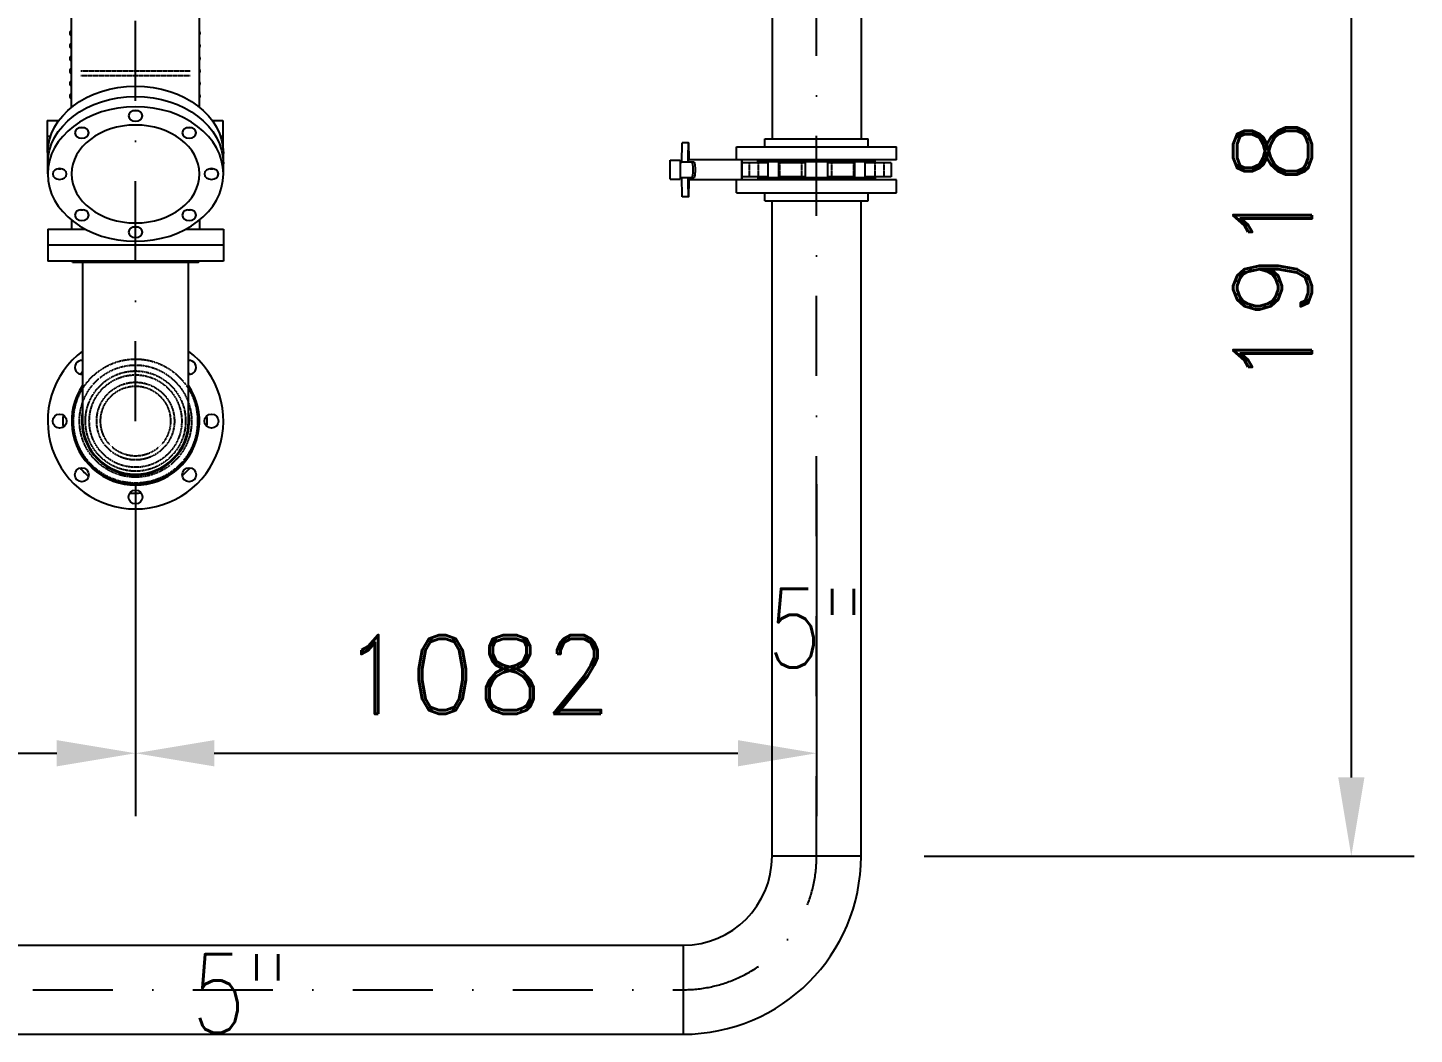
# Model space of a CAD drawing. Header units: millimetres. Extents: x -312439 to 477422, y -331570 to 212570.
# Drawn here: x 365531 to 367733, y 154862 to 156460 of the extents above; entities that cross this region are included whole.
import ezdxf

# ---------------------------------------------------------------- set-up
doc = ezdxf.new("R2010")
doc.units = ezdxf.units.MM
doc.linetypes.add('DASHDOT', pattern=[25.4, 12.7, -6.35, 0, -6.35])
doc.linetypes.add('DASHED', pattern=[0.75, 0.5, -0.25])
doc.layers.add('ARCONDTEXTO', color=4, linetype='Continuous')
doc.styles.add('ROMAND', font='ROMAND.SHX')
doc.styles.add('ROMANS', font='romans.shx', dxfattribs={"height": 187.5})
doc.dimstyles.new('1-50 (MILIMETRO)', dxfattribs={"dimscale": 0, "dimtxt": 125, "dimasz": 125, "dimexe": 100, "dimexo": 100, "dimgap": 50, "dimtad": 0, "dimdec": 0, "dimzin": 0, "dimdsep": 46, "dimtxsty": 'ROMAND', "dimcen": -390, "dimclrd": 1, "dimclre": 1, "dimclrt": 3, "dimadec": 0, "dimazin": 0, "dimtfac": 1, "dimtdec": 0, "dimtix": 1, "dimtmove": 2, "dimatfit": 2, "dimfxl": 1, "dimtvp": 1, "dimtolj": 1, "dimtzin": 0, "dimarcsym": 0})

# ---------------------------------------------------------------- blocks, each defined once
blk = doc.blocks.new('*D148')
at = {"color": 1, "lineweight": -2, "transparency": 16777216}
for p, q in [((364881.8, 155735.6), (364881.8, 155208.3)), ((365702.2, 155735.6), (365702.2, 155208.3)), ((365006.8, 155308.3), (365577.2, 155308.3))]:
    blk.add_line(p, q, dxfattribs=at)
at = {"color": 1, "transparency": 16777216}
for points in [[(365006.8, 155329.1), (365006.8, 155287.5), (364881.8, 155308.3)], [(365577.2, 155329.1), (365577.2, 155287.5), (365702.2, 155308.3)]]:
    blk.add_solid(points, dxfattribs=at)
at = {"layer": 'Defpoints', "color": 0, "transparency": 16777216}
for p in [(364881.8, 155835.6), (365702.2, 155835.6), (365702.2, 155308.3)]:
    blk.add_point(p, dxfattribs=at)
at = {"color": 3, "transparency": 16777216, "insert": (365292, 155433.3), "char_height": 125, "attachment_point": 5, "style": 'ROMAND'}
blk.add_mtext('\\A1;820', dxfattribs=at)
blk = doc.blocks.new('*D150')
at = {"color": 1, "lineweight": -2, "transparency": 16777216}
for p, q in [((365702.2, 155735.6), (365702.2, 155208.3)), ((366783.9, 155735.6), (366783.9, 155208.3)), ((365827.2, 155308.3), (366658.9, 155308.3))]:
    blk.add_line(p, q, dxfattribs=at)
at = {"color": 1, "transparency": 16777216}
for points in [[(365827.2, 155329.1), (365827.2, 155287.5), (365702.2, 155308.3)], [(366658.9, 155329.1), (366658.9, 155287.5), (366783.9, 155308.3)]]:
    blk.add_solid(points, dxfattribs=at)
at = {"layer": 'Defpoints', "color": 0, "transparency": 16777216}
for p in [(365702.2, 155835.6), (366783.9, 155835.6), (366783.9, 155308.3)]:
    blk.add_point(p, dxfattribs=at)
at = {"color": 3, "transparency": 16777216, "insert": (366243.1, 155433.3), "char_height": 125, "attachment_point": 5, "style": 'ROMAND'}
blk.add_mtext('\\A1;1082', dxfattribs=at)
blk = doc.blocks.new('*D154')
at = {"color": 1, "lineweight": -2, "transparency": 16777216}
for p, q in [((366954.6, 157062.4), (367733.3, 157062.4)), ((367633.3, 156937.4), (367633.3, 155269.9)), ((366954.6, 155144.9), (367733.3, 155144.9))]:
    blk.add_line(p, q, dxfattribs=at)
at = {"color": 1, "transparency": 16777216}
for points in [[(367612.5, 156937.4), (367654.1, 156937.4), (367633.3, 157062.4)], [(367612.5, 155269.9), (367654.1, 155269.9), (367633.3, 155144.9)]]:
    blk.add_solid(points, dxfattribs=at)
at = {"layer": 'Defpoints', "color": 0, "transparency": 16777216}
for p in [(366854.6, 157062.4), (366854.6, 155144.9), (367633.3, 155144.9)]:
    blk.add_point(p, dxfattribs=at)
at = {"color": 3, "transparency": 16777216, "insert": (367508.3, 156103.6), "char_height": 125, "attachment_point": 5, "rotation": 90, "style": 'ROMAND'}
blk.add_mtext('\\A1;1918', dxfattribs=at)

msp = doc.modelspace()

# ---------------------------------------------------------------- linework, layer by layer
at = {"color": 6, "linetype": 'DASHDOT', "ltscale": 10}
msp.add_line((365702.206, 155835.562), (365702.206, 157608.322), dxfattribs=at)
at = {"color": 5, "linetype": 'Continuous', "extrusion": (0, 1, 0)}
for p, q in [((366713.253, 157062.415), (366713.253, 156283.689)), ((366854.553, 157062.415), (366854.553, 156283.689)), ((365600.706, 156333.764), (365600.706, 156584.612)), ((365803.706, 156333.764), (365803.706, 156584.612)), ((365561.856, 156312.662), (365580.486, 156312.662)), ((365561.856, 156312.662), (365561.856, 156261.862)), ((365823.926, 156312.662), (365840.856, 156312.662)), ((365840.856, 156312.662), (365840.856, 156272.234)), ((365567.167, 156287.262), (365561.856, 156287.262)), ((365840.856, 156287.262), (365837.246, 156287.262)), ((366580.495, 156277.358), (366570.494, 156277.358)), ((366701.903, 156283.689), (366865.903, 156283.689)), ((366701.903, 156270.989), (366701.903, 156283.689)), ((366865.903, 156270.989), (366865.903, 156283.689)), ((365562.718, 156261.862), (365561.856, 156261.862)), ((365562.706, 156227.802), (365562.706, 156260.456)), ((365841.706, 156227.802), (365841.706, 156260.456)), ((366656.903, 156270.989), (366910.903, 156270.989)), ((366656.903, 156250.392), (366656.903, 156270.989)), ((366910.903, 156250.389), (366910.903, 156270.989)), ((366551.602, 156249.493), (366567.472, 156249.493)), ((366551.602, 156219.485), (366551.602, 156249.493)), ((366567.472, 156249.493), (366567.472, 156219.485)), ((366567.472, 156246.772), (366570.137, 156246.772)), ((366589.392, 156246.492), (366567.472, 156246.492)), ((366656.903, 156250.392), (366580.495, 156250.392)), ((366910.903, 156250.389), (366656.903, 156250.389)), ((366707.065, 156245.589), (366665.124, 156245.589)), ((366665.124, 156245.589), (366665.124, 156223.389)), ((366876.903, 156248.789), (366690.903, 156248.789)), ((366690.903, 156245.589), (366690.903, 156248.789)), ((366876.903, 156247.189), (366690.903, 156247.189)), ((366707.065, 156223.389), (366707.065, 156245.589)), ((366766.617, 156245.589), (366723.573, 156245.589)), ((366723.573, 156245.589), (366723.573, 156223.389)), ((366766.617, 156223.389), (366766.617, 156245.589)), ((366801.188, 156245.589), (366801.188, 156223.389)), ((366844.232, 156245.589), (366801.188, 156245.589)), ((366844.232, 156245.589), (366844.232, 156223.389)), ((366860.74, 156245.589), (366860.74, 156223.389)), ((366902.682, 156245.589), (366860.74, 156245.589)), ((366876.903, 156245.589), (366876.903, 156248.789)), ((366902.682, 156245.589), (366902.682, 156223.389)), ((366551.602, 156219.485), (366567.472, 156219.485)), ((366567.472, 156222.486), (366589.392, 156222.486)), ((366567.472, 156222.206), (366570.137, 156222.206)), ((366656.903, 156218.586), (366580.495, 156218.586)), ((366910.903, 156218.589), (366656.903, 156218.589)), ((366656.903, 156197.989), (366656.903, 156218.586)), ((366707.065, 156223.389), (366665.124, 156223.389)), ((366690.903, 156223.389), (366690.903, 156220.189)), ((366876.903, 156221.789), (366690.903, 156221.789)), ((366876.903, 156220.189), (366690.903, 156220.189)), ((366766.617, 156223.389), (366723.573, 156223.389)), ((366844.232, 156223.389), (366801.188, 156223.389)), ((366902.682, 156223.389), (366860.74, 156223.389)), ((366876.903, 156223.389), (366876.903, 156220.189)), ((366910.903, 156197.989), (366910.903, 156218.589)), ((366580.495, 156191.62), (366570.494, 156191.62)), ((366656.903, 156197.989), (366910.903, 156197.989)), ((366701.903, 156185.289), (366701.903, 156197.989)), ((366865.903, 156185.289), (366865.903, 156197.989)), ((366701.903, 156185.289), (366865.903, 156185.289)), ((366713.253, 155144.862), (366713.253, 156185.289)), ((366854.553, 155144.862), (366854.553, 156185.289)), ((365600.706, 156154.494), (365600.706, 156140.412)), ((365803.706, 156154.494), (365803.706, 156140.412)), ((365562.706, 156140.412), (365621.919, 156140.412)), ((365562.706, 156140.412), (365562.706, 156089.612)), ((365782.494, 156140.412), (365841.706, 156140.412)), ((365841.706, 156140.412), (365841.706, 156089.612)), ((365841.706, 156115.012), (365562.706, 156115.012)), ((365841.706, 156089.612), (365562.706, 156089.612)), ((365602.306, 156088.012), (365600.706, 156089.612)), ((365602.306, 156088.012), (365802.106, 156088.012)), ((365618.056, 156088.012), (365618.056, 155835.562)), ((365786.356, 155835.562), (365786.356, 156088.012)), ((365802.106, 156088.012), (365803.706, 156089.612)), ((366854.553, 155144.862), (366713.253, 155144.862)), ((358932.512, 155003.562), (366571.953, 155003.562)), ((366571.953, 155003.562), (366571.953, 154862.262)), ((358932.512, 154862.262), (366571.953, 154862.262))]:
    msp.add_line(p, q, dxfattribs=at)
at = {"color": 6, "linetype": 'DASHDOT', "ltscale": 10, "extrusion": (0, 1, 0)}
for p, q in [((366783.903, 155144.862), (366783.903, 157062.415)), ((358932.512, 154932.912), (366571.953, 154932.912))]:
    msp.add_line(p, q, dxfattribs=at)
at = {"color": 5, "linetype": 'DASHED', "extrusion": (0, 1, 0)}
for p, q in [((365615.268, 156391.638), (365789.145, 156391.638)), ((365789.145, 156383.372), (365615.268, 156383.372)), ((366676.853, 156245.589), (366676.853, 156223.389)), ((366691.395, 156245.589), (366691.395, 156223.389)), ((366725.019, 156245.589), (366725.019, 156223.389)), ((366760.127, 156245.589), (366760.127, 156223.389)), ((366807.679, 156245.589), (366807.679, 156223.389)), ((366842.786, 156245.589), (366842.786, 156223.389)), ((366876.411, 156245.589), (366876.411, 156223.389)), ((366890.953, 156245.589), (366890.953, 156223.389))]:
    msp.add_line(p, q, dxfattribs=at)
at = {"color": 5, "linetype": 'DASHED'}
for radius in [98.507, 89, 79.583, 73.395, 61.717, 55.529]:
    msp.add_circle((365702.206, 155835.562), radius, dxfattribs=at)
at = {"color": 5, "linetype": 'Continuous'}
for centre in [(365581.706, 155835.562), (365822.706, 155835.562), (365617, 155750.356), (365787.413, 155750.356), (365702.206, 155715.062)]:
    msp.add_circle(centre, 11.1, dxfattribs=at)
for centre, radius, start, end in [((365602.85, 156451.285), 5, 115.382089, 244.617911), ((365799.863, 156451.285), 5, 320.233059, 39.766941), ((365602.85, 156431.285), 5, 115.382089, 244.617911), ((365799.863, 156431.285), 5, 320.233059, 39.766941), ((365602.85, 156411.285), 5, 115.382089, 244.617911), ((365799.863, 156411.285), 5, 320.233059, 39.766941), ((365602.85, 156391.285), 5, 115.382089, 244.617911), ((365799.863, 156391.285), 5, 320.233059, 39.766941), ((365602.85, 156371.285), 5, 115.382089, 244.617911), ((365799.863, 156371.285), 5, 320.233059, 39.766941), ((365602.85, 156351.285), 5, 115.382089, 244.617911), ((365799.863, 156351.285), 5, 320.233059, 39.766941), ((365702.206, 155835.562), 139.5, 127.10128, 52.89872), ((365617, 155920.768), 11.1, 84.538999, 275.460976), ((365787.413, 155920.768), 11.1, 264.538999, 95.460996), ((365701.356, 155835.562), 114.5, 136.678129, 139.456311), ((365701.356, 155835.562), 114.5, 40.373044, 42.067323), ((365702.206, 155835.562), 101.5, 146.002712, 33.997288), ((365702.206, 155835.562), 99.9, 147.388298, 32.611702), ((365701.356, 155835.562), 114.5, 175.185219, 184.814781), ((365702.206, 155835.562), 85.5, 169.804828, 10.195172), ((365701.356, 155835.562), 114.5, 355.753549, 4.246451), ((365702.206, 155835.562), 84.15, 180, 0), ((365701.356, 155835.562), 114.5, 220.543689, 230.030741), ((365701.356, 155835.562), 114.5, 310.941773, 319.626956), ((365701.356, 155835.562), 114.5, 265.84873, 274.959579), ((366571.953, 155144.862), 141.3, 270, 0), ((366571.953, 155144.862), 282.6, 270, 0)]:
    msp.add_arc(centre, radius, start, end, dxfattribs=at)
at = {"color": 6, "linetype": 'DASHDOT', "ltscale": 10}
msp.add_arc((366571.953, 155144.862), 211.95, 270, 0, dxfattribs=at)
at = {"color": 5, "linetype": 'Continuous', "extrusion": (-5.74567e-63, 2.18953e-47, -1)}
for centre in [(365702.206, 156260.456), (365702.206, 156244.129)]:
    msp.add_ellipse(centre, major_axis=(-139.5, 0), ratio=0.76604444, start_param=0, end_param=3.14159265, dxfattribs=at)
msp.add_ellipse((365702.206, 156227.802), major_axis=(-139.5, 0), ratio=0.76604444, dxfattribs=at)
at = {"color": 5, "linetype": 'Continuous', "extrusion": (0, 0, -1)}
for centre in [(365702.206, 156320.11), (365617, 156293.074), (365787.413, 156293.074), (365581.706, 156227.802), (365822.706, 156227.802), (365617, 156162.53), (365787.413, 156162.53), (365702.206, 156135.494)]:
    msp.add_ellipse(centre, major_axis=(-11.1, 0), ratio=0.76604444, dxfattribs=at)
for centre, major_axis, ratio, start_param, end_param in [((365702.206, 156336.437), (-11.1, 0), 0.76604444, 4.42877682, 4.99600114), ((365617, 156309.401), (-11.1, 0), 0.76604444, 4.42877682, 4.99600114), ((365787.413, 156309.401), (-11.1, 0), 0.76604444, 4.42877682, 4.99600114), ((366570.494, 156234.489), (0, -42.869), 0.00871634, 1.85459044, 3.14159265), ((366580.495, 156234.489), (0, 42.869), 0.00871634, 4.99618309, 7.47393428), ((365581.706, 156244.129), (-11.1, 0), 0.76604444, 4.42877682, 4.99600114), ((365822.706, 156244.129), (-11.1, 0), 0.76604444, 4.42877682, 4.99600114), ((366570.494, 156234.489), (0, -42.869), 0.00871634, 0, 1.28700222), ((366580.495, 156234.489), (0, 42.869), 0.00871634, 1.95084369, 4.42859487), ((365617, 156178.857), (-11.1, 0), 0.76604444, 4.42877682, 4.99600114), ((365787.413, 156178.857), (-11.1, 0), 0.76604444, 4.42877682, 4.99600114), ((365702.206, 156151.82), (-11.1, 0), 0.76604444, 4.42877682, 4.99600114)]:
    msp.add_ellipse(centre, major_axis=major_axis, ratio=ratio, start_param=start_param, end_param=end_param, dxfattribs=at)
at = {"color": 5, "linetype": 'Continuous', "extrusion": (9.86076e-32, -3.78136e-48, -1)}
msp.add_ellipse((365702.206, 156227.802), major_axis=(101.5, 0), ratio=0.76604444, dxfattribs=at)
at = {"color": 5, "linetype": 'Continuous', "extrusion": (-4.0221e-63, -2.18953e-47, -1)}
for centre, major_axis, start_param, end_param in [((366580.495, 156234.489), (0, -15.903), 2.42612919, 3.14159265), ((366665.125, 156234.489), (0, 15.903), 3.16029867, 6.26447929), ((366665.125, 156234.489), (0, 15.903), 0.01870601, 0.79820803), ((366580.495, 156234.489), (0, -15.903), 0, 0.71546346), ((366665.125, 156234.489), (0, 15.903), 2.34338462, 3.12288664)]:
    msp.add_ellipse(centre, major_axis=major_axis, ratio=0.00871634, start_param=start_param, end_param=end_param, dxfattribs=at)
at = {"color": 5, "linetype": 'Continuous', "extrusion": (-2.88787e-49, -1.57208e-33, -1)}
for centre, major_axis, start_param, end_param in [((366585.653, 156234.489), (0, 12.003), 0, 3.14159265), ((366589.392, 156234.489), (0, -12.003), 3.14159265, 6.28318531)]:
    msp.add_ellipse(centre, major_axis=major_axis, ratio=0.13557255, start_param=start_param, end_param=end_param, dxfattribs=at)

# ---------------------------------------------------------------- texts
at = {"layer": 'ARCONDTEXTO', "linetype": 'Continuous', "lineweight": -3, "style": 'ROMANS', "width": 0.8}
for p in [(366706.041, 155444.48), (365791.364, 154864.251)]:
    msp.add_text('5"', height=125, dxfattribs=at).set_placement(p)

# ---------------------------------------------------------------- dimensions: what is measured, and where the dimension line sits
dim = msp.add_linear_dim(base=(367633.295, 155144.862), p1=(366854.553, 157062.415), p2=(366854.553, 155144.862), angle=90, dimstyle='1-50 (MILIMETRO)', override={"dimscale": 1})
dim.commit()
dim.dimension.update_dxf_attribs({"geometry": '*D154', "text_midpoint": (367508.295, 156103.638)})
for base, p1, p2, picture, middle in [((365702.206, 155308.315), (364881.842, 155835.562), (365702.206, 155835.562), '*D148', (365292.024, 155433.315)), ((366783.903, 155308.315), (365702.206, 155835.562), (366783.903, 155835.562), '*D150', (366243.054, 155433.315))]:
    dim = msp.add_linear_dim(base=base, p1=p1, p2=p2, dimstyle='1-50 (MILIMETRO)', override={"dimscale": 1})
    dim.commit()
    dim.dimension.update_dxf_attribs({"geometry": picture, "text_midpoint": middle})

doc.saveas('drawing.dxf')
